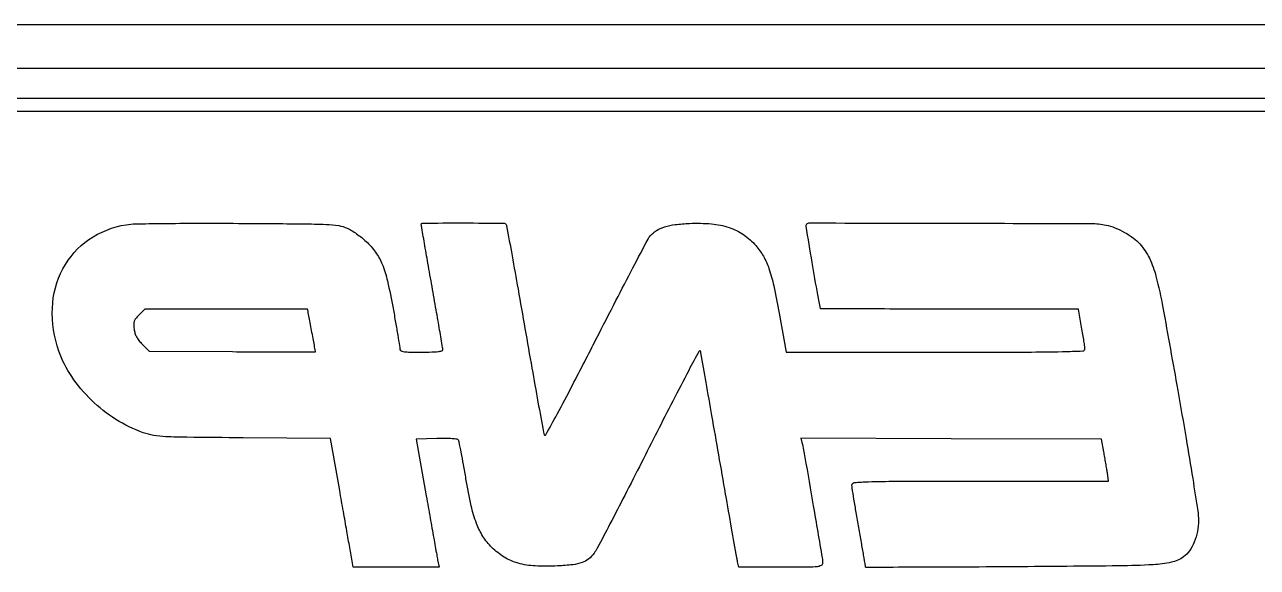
# Model space of a CAD drawing. Header units: millimetres. Extents: x 8533 to 164433, y 5768 to 115327.
# Drawn here: x 49204.98 to 49238.38, y 26939.2 to 26953.91 of the extents above; entities that cross this region are included whole.
import ezdxf

# ---------------------------------------------------------------- set-up
doc = ezdxf.new("R2010")
doc.units = ezdxf.units.MM
doc.header["$LTSCALE"] = 250
doc.layers.add('G-ENP 인버터 판넬', color=255, linetype='Continuous')

# ---------------------------------------------------------------- blocks, each defined once
blk = doc.blocks.new('240808_벽부형 인버터')
at = {"layer": 'G-ENP 인버터 판넬'}
for p, q in [((125.337, 617.431), (-125.337, 617.431)), ((125.337, 615.749), (-125.337, 615.749)), ((-125.337, 614.571), (125.337, 614.571)), ((-125.337, 614.066), (125.337, 614.066))]:
    blk.add_line(p, q, dxfattribs=at)
for points in [[(-0.355, 609.669, 0.048095), (-0.698, 609.566, 0.030821), (-1.072, 609.386, 0.031002), (-1.416, 609.165, 0.054111), (-1.666, 608.935, 0.067653), (-2.034, 608.38, 0.049375), (-2.29, 607.684, 0.018122), (-2.557, 606.469, 0.001478), (-3.133, 603.263, 0.001543), (-3.456, 601.398, 0.002682), (-3.711, 599.848, 0.001686), (-3.906, 598.593, 0.038134), (-3.933, 598.229, 0.047673), (-3.891, 597.799, 0.048888), (-3.769, 597.388, 0.052944), (-3.584, 597.044, 0.091007), (-3.355, 596.813, 0.099178), (-2.884, 596.608, 0.038733), (-2.178, 596.511, 0.012105), (-0.851, 596.466, 0.000717), (3.171, 596.431, 0.000534), (5.387, 596.417, 0.00089), (7.252, 596.411, 0.000032), (8.936, 596.409, 0.414612), (8.95, 596.422, -0.042968), (8.952, 596.448, -0.000076), (9.027, 596.884, -0.000574), (9.113, 597.374, -0.000355), (9.215, 597.949, 0.001628), (9.316, 598.532, 0.002355), (9.402, 599.048, 0.001208), (9.472, 599.486, 0.038775), (9.48, 599.594, 0.388372), (9.389, 599.693, 0.014622), (8.841, 599.726, 0.007235), (7.79, 599.743, 0.000402), (4.511, 599.746), (-0.457, 599.746), (-0.408, 600.068, -0.002953), (-0.383, 600.225, -0.001201), (-0.347, 600.44, -0.001189), (-0.308, 600.67, -0.001515), (-0.27, 600.882), (-0.181, 601.375), (5.636, 601.394), (11.454, 601.414), (11.415, 601.243, 0.012205), (11.301, 600.67, 0.000616), (10.977, 598.791, 0.000209), (10.634, 596.776, 0.042166), (10.617, 596.575, 0.270685), (10.672, 596.48, 0.103587), (10.824, 596.432, 0.023834), (11.165, 596.414, 0.001301), (12.24, 596.411), (13.864, 596.411), (13.906, 596.619, 0.007024), (13.937, 596.779, 0.00007), (14.138, 597.924, 0.000229), (14.369, 599.243, 0.000148), (14.636, 600.769, -0.00019), (14.9, 602.285, -0.000307), (15.127, 603.573, -0.000035), (15.329, 604.723, -0.026458), (15.343, 604.782, -0.67091), (15.398, 604.788, -0.002644), (15.8, 604.038, -0.00397), (16.416, 602.853, -0.000597), (17.628, 600.466, 0.001323), (18.273, 599.199, 0.001956), (18.847, 598.092, 0.000876), (19.341, 597.15, 0.038332), (19.46, 596.96, 0.063362), (19.679, 596.732, 0.085563), (19.929, 596.593, 0.056738), (20.284, 596.512, 0.014249), (20.876, 596.463, 0.026367), (21.743, 596.462, 0.056068), (22.403, 596.571, 0.067875), (22.939, 596.805, 0.059802), (23.42, 597.182, 0.054048), (23.765, 597.611, 0.052293), (24.015, 598.11, 0.036334), (24.217, 598.792, 0.011375), (24.421, 599.839, -0.00228), (24.518, 600.389, -0.003478), (24.607, 600.865, -0.001272), (24.688, 601.274, -0.089182), (24.714, 601.338, -0.226868), (24.767, 601.373, -0.013944), (24.96, 601.391, -0.016505), (25.219, 601.401, -0.007591), (25.556, 601.397), (26.349, 601.375), (25.96, 599.177, -0.000163), (25.808, 598.315, -0.000226), (25.67, 597.542, -0.000139), (25.554, 596.891, -0.002859), (25.518, 596.695), (25.464, 596.411), (27.127, 596.411), (28.789, 596.411), (28.872, 596.885, -0.000312), (28.922, 597.175, -0.000038), (29.034, 597.814, -0.000045), (29.168, 598.573, -0.000037), (29.31, 599.382), (29.666, 601.406), (33.044, 601.428, 0.000794), (35.228, 601.446, 0.010328), (36.04, 601.471, 0.028597), (36.515, 601.523, 0.044277), (36.914, 601.626, 0.055491), (37.972, 602.142, 0.051198), (38.922, 602.889, 0.052245), (39.683, 603.797, 0.063879), (40.18, 604.785, 0.093672), (40.433, 606.452, 0.113669), (40.025, 607.975, 0.12005), (39.017, 609.108, 0.113001), (37.578, 609.681, 0.033475), (37.221, 609.713, 0.002107), (36.165, 609.73, 0.002885), (34.839, 609.738, 0.001637), (33.233, 609.734, 0.000638), (30.733, 609.716, 0.009022), (29.838, 609.693, 0.025789), (29.348, 609.645, 0.071393), (29.016, 609.546, 0.030118), (28.853, 609.459, 0.014725), (28.656, 609.329, 0.01455), (28.458, 609.181, 0.020433), (28.291, 609.037, 0.049202), (27.918, 608.612, 0.059768), (27.663, 608.148, 0.040271), (27.462, 607.504, 0.010545), (27.245, 606.444, 0.001595), (27.146, 605.89, 0.002321), (27.062, 605.4, 0.00115), (26.994, 604.984, 0.039996), (26.987, 604.886, -0.233646), (26.95, 604.811, -0.122744), (26.853, 604.77, -0.037353), (26.648, 604.751, -0.003702), (26.153, 604.747, -0.005459), (25.745, 604.752, -0.023382), (25.502, 604.769, -0.036467), (25.356, 604.796, -0.339635), (25.319, 604.844, -0.041933), (25.325, 604.919, -0.000247), (25.441, 605.602, -0.001039), (25.576, 606.381, -0.000661), (25.735, 607.288, 0.000361), (25.895, 608.192, 0.000581), (26.029, 608.963, 0.000084), (26.148, 609.647, 0.039593), (26.152, 609.692, 0.417413), (26.099, 609.747, 0.000595), (24.527, 609.748, 0.000697), (22.964, 609.746, 0.259119), (22.867, 609.692, 0.093913), (22.848, 609.641, 0.000099), (22.639, 608.482, 0.000953), (22.407, 607.185, 0.000585), (22.139, 605.656, -0.000671), (21.869, 604.122, -0.001063), (21.634, 602.807, -0.000224), (21.424, 601.652, -0.048946), (21.393, 601.545, -0.633668), (21.333, 601.541, -0.00229), (20.894, 602.342, -0.005004), (20.298, 603.467, -0.001359), (19.378, 605.258, 0.000953), (18.616, 606.743, 0.001494), (17.956, 608.016, 0.000376), (17.374, 609.128, 0.057095), (17.294, 609.246, 0.077069), (17.052, 609.451, 0.060675), (16.74, 609.595, 0.046128), (16.326, 609.686, 0.020589), (15.769, 609.733, 0.032492), (14.917, 609.714, 0.059139), (14.236, 609.573, 0.068647), (13.678, 609.296, 0.06325), (13.198, 608.871, 0.052218), (12.909, 608.463, 0.045308), (12.694, 607.984, 0.029913), (12.509, 607.316, 0.008494), (12.3, 606.257), (12.03, 604.747), (6.246, 604.747, -0.000427), (2.703, 604.75, -0.005115), (1.335, 604.767, -0.00514), (0.541, 604.793, -0.401753), (0.462, 604.876, -0.03469), (0.467, 604.958, -0.002824), (0.499, 605.174, -0.003786), (0.539, 605.43, -0.002903), (0.588, 605.709), (0.714, 606.415), (5.703, 606.415, 0.000356), (7.617, 606.416, 0.000593), (9.228, 606.42, 0.000015), (10.687, 606.426, 0.348454), (10.697, 606.434, 0.013385), (10.804, 606.964, 0.001378), (11.019, 608.221, 0.000166), (11.256, 609.631, 0.168407), (11.245, 609.692, 0.274408), (11.147, 609.75, 0.000062), (5.58, 609.74, 0.000281), (0.219, 609.726, 0.047891)], [(37.081, 606.184, -0.025353), (37.207, 606.045, -0.087335), (37.266, 605.939, -0.089767), (37.285, 605.821, -0.027701), (37.271, 605.641, -0.041829), (37.235, 605.482, -0.048233), (37.175, 605.339, -0.044566), (37.085, 605.201, -0.028458), (36.957, 605.057), (36.685, 604.785), (33.465, 604.764, -0.000624), (32.23, 604.757, -0.001042), (31.191, 604.755, -0.000044), (30.254, 604.755, -0.414149), (30.245, 604.764, -0.045777), (30.247, 604.781, -0.000119), (30.29, 605.013, -0.000745), (30.339, 605.275, -0.000464), (30.397, 605.581, 0.000413), (30.455, 605.887, 0.000665), (30.504, 606.149, 0.000095), (30.547, 606.381, 0.045931), (30.548, 606.396, -0.412397), (30.556, 606.404, -0.000036), (31.474, 606.409, -0.000947), (32.491, 606.413, -0.000568), (33.699, 606.415), (36.85, 606.415)]]:
    blk.add_lwpolyline(points, format="xyb", close=True, dxfattribs=at)

msp = doc.modelspace()

# ---------------------------------------------------------------- block references
at = {"layer": 'G-ENP 인버터 판넬', "xscale": -0.7, "yscale": 0.7, "zscale": 0.7}
msp.add_blockref('240808_벽부형 인버터', (49234.03, 26521.709), dxfattribs=at)

doc.saveas('drawing.dxf')
